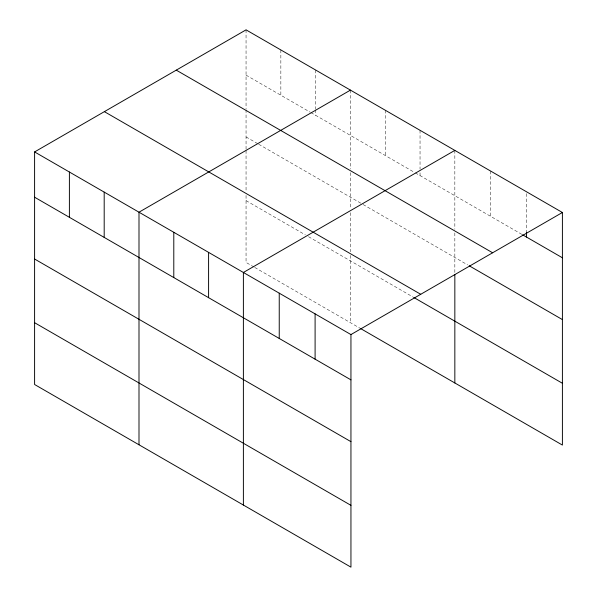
<?xml version="1.0" encoding="UTF-8"?>
<svg xmlns="http://www.w3.org/2000/svg" width="597" height="597" viewBox="0 0 597 597"><rect width="100%" height="100%" fill="white"/><g stroke="black" fill="none" stroke-linecap="round" stroke-linejoin="round"><path stroke-width="0.45" stroke-dasharray="2.98 2.24" d="M246.054 29.85L246.054 108.766M246.054 75.14L310.112 112.124M310.903 112.579L414.505 172.399M415.296 172.854L521.771 234.322M246.054 136.944L257.911 143.795M258.702 144.25L362.312 204.07M363.103 204.525L467.593 264.852M246.054 200.622L305.365 234.867M308.53 236.696L412.93 296.963M253.956 266.993L246.054 262.426L246.054 195.159M254.747 267.449L359.939 328.178M526.547 193.644L526.547 232.464M490.697 171.093L490.697 216.383M454.839 150.392L454.839 229.315M454.839 232.949L454.839 272.956M420.042 130.303L420.042 169.123M420.042 172.824L420.042 175.593M385.244 110.214L385.244 155.504M350.446 90.125L350.446 169.041M350.446 172.675L350.446 209.04M350.446 212.681L350.446 251.8M350.446 255.434L350.446 322.693M315.649 70.028L315.649 108.855M315.649 109.773L315.649 115.325M280.851 49.939L280.851 95.229M246.054 109.676L246.054 149.683M246.054 150.586L246.054 191.525"/><path stroke-width="0.9" d="M34.596 151.929L350.946 334.574L350.946 567.15L34.596 384.505L34.596 151.929L246.054 29.85L562.404 212.495L562.404 445.071L360.73 328.634M350.446 90.125L138.997 212.204L138.997 444.78M454.839 150.392L243.389 272.478L243.389 505.055M350.946 334.574L562.404 212.495M522.569 234.785L562.404 257.785M176.272 70.14L492.622 252.777M469.182 265.769L562.404 319.589M104.378 111.646L420.728 294.291M413.714 297.425L562.404 383.267M34.596 197.219L350.946 379.864M34.596 259.023L350.946 441.668M34.596 322.701L350.946 505.346M526.547 232.464L526.547 237.084M454.839 274.777L454.839 382.968M315.097 313.873L315.097 359.17M279.239 293.179L279.239 338.469M208.592 252.389L208.592 297.679M173.794 232.293L173.794 277.583M104.191 192.115L104.191 237.405M69.394 172.026L69.394 217.315"/></g></svg>
